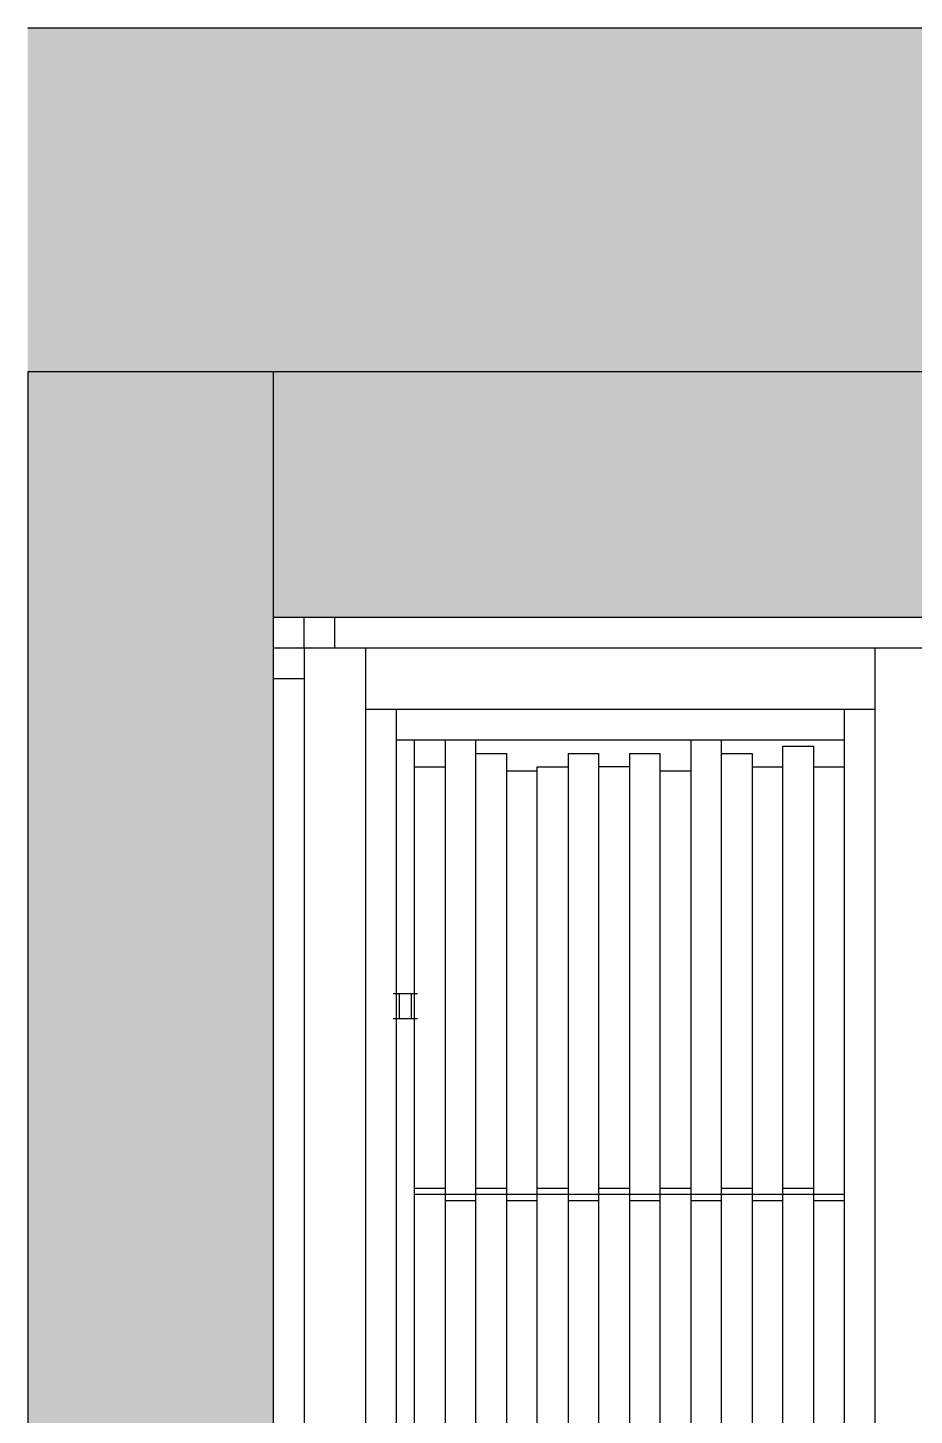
# Model space of a CAD drawing. Header units: millimetres. Extents: x 3409 to 3822, y 896 to 1108.
# Drawn here: x 3462.219 to 3463.663, y 1036.378 to 1038.638 of the extents above; entities that cross this region are included whole.
import ezdxf

# ---------------------------------------------------------------- set-up
doc = ezdxf.new("R2010")
doc.units = ezdxf.units.MM
for name, color, linetype in [('a-epipla', 8, 'Continuous'), ('a-toixoi', 5, 'Continuous'), ('toixoi_provolh', 150, 'Continuous')]:
    doc.layers.add(name, color=color, linetype=linetype)

msp = doc.modelspace()

# ---------------------------------------------------------------- hatches: boundary and pattern name
at = {"layer": 'a-epipla', "true_color": 0xc7c8ca}
h = msp.add_hatch(color=9, dxfattribs=at)
h.dxf.hatch_style = 1
h.paths.add_polyline_path([(3429.0192, 1038.6376), (3412.7192, 1038.6376), (3412.7192, 1038.0776), (3429.0192, 1038.0776)])
h.paths.add_polyline_path([(3479.1192, 1038.6376), (3462.2192, 1038.6376), (3462.2192, 1038.0776), (3478.5192, 1038.0776), (3478.5192, 1034.8776), (3479.1192, 1034.8776)])
at = {"layer": 'toixoi_provolh', "true_color": 0xa7a8aa}
h = msp.add_hatch(color=253, dxfattribs=at)
h.dxf.hatch_style = 1
h.paths.add_polyline_path([(3462.2192, 1038.0776), (3462.2192, 1037.6776)], flags=17)
h.paths.add_polyline_path([(3462.6192, 1038.0776), (3462.2192, 1038.0776), (3462.2192, 1037.6776), (3462.2192, 1035.0776), (3462.6192, 1035.0776)])
h.paths.add_polyline_path([(3465.6192, 1038.0776), (3462.6192, 1038.0776), (3462.6192, 1037.6776), (3465.6192, 1037.6776)])
h.paths.add_polyline_path([(3466.0192, 1038.0776), (3465.6192, 1038.0776), (3465.6192, 1037.6776), (3465.6192, 1035.0776), (3466.0192, 1035.0776)])
h.paths.add_polyline_path([(3469.0192, 1038.0776), (3466.0192, 1038.0776), (3466.0192, 1037.6776), (3469.0192, 1037.6776)])
h.paths.add_polyline_path([(3469.4192, 1038.0776), (3469.0192, 1038.0776), (3469.0192, 1037.6776), (3469.0192, 1035.0776), (3469.4192, 1035.0776)])
h.paths.add_polyline_path([(3472.4192, 1038.0776), (3469.4192, 1038.0776), (3469.4192, 1037.6776), (3472.4192, 1037.6776)])
h.paths.add_polyline_path([(3475.8192, 1038.0776), (3472.8192, 1038.0776), (3472.8192, 1037.6776), (3475.8192, 1037.6776)])
h.paths.add_polyline_path([(3472.8192, 1038.0776), (3472.4192, 1038.0776), (3472.4192, 1037.6776), (3472.4192, 1035.0776), (3472.8192, 1035.0776)])
h.paths.add_polyline_path([(3476.2192, 1038.0776), (3475.8192, 1038.0776), (3475.8192, 1037.6776), (3475.8192, 1035.0776), (3476.2192, 1035.0776)])

# ---------------------------------------------------------------- linework, layer by layer
at = {"layer": 'a-epipla'}
for p, q in [((3462.6692, 1037.6276), (3462.6692, 1037.6776)), ((3462.7192, 1037.6276), (3462.7192, 1037.6776)), ((3462.6192, 1037.6276), (3462.6692, 1037.6276)), ((3462.6692, 1037.6276), (3465.5692, 1037.6276)), ((3462.6692, 1037.6276), (3462.6692, 1035.1276)), ((3462.7692, 1037.6276), (3462.7692, 1035.0776)), ((3463.5992, 1037.6276), (3463.5992, 1035.0776)), ((3462.6192, 1037.5776), (3462.6692, 1037.5776)), ((3462.7692, 1037.5276), (3463.5992, 1037.5276)), ((3462.8192, 1037.5276), (3462.8192, 1035.2276)), ((3463.5492, 1037.5276), (3463.5492, 1035.2276)), ((3462.8192, 1037.4776), (3463.5492, 1037.4776)), ((3462.8492, 1035.2776), (3462.8492, 1037.4776)), ((3462.8992, 1037.4776), (3462.8992, 1035.2776)), ((3462.9492, 1035.2776), (3462.9492, 1037.4776)), ((3463.2992, 1037.4776), (3463.2992, 1035.2776)), ((3463.3492, 1035.2776), (3463.3492, 1037.4776)), ((3463.4492, 1035.2876), (3463.4492, 1037.4676)), ((3463.4492, 1037.4676), (3463.4992, 1037.4676)), ((3463.4992, 1037.4676), (3463.4992, 1035.2776)), ((3462.9492, 1037.4556), (3462.9992, 1037.4556)), ((3462.9992, 1037.4556), (3462.9992, 1035.2996)), ((3463.0992, 1037.4556), (3463.0992, 1035.2996)), ((3463.0992, 1037.4556), (3463.1492, 1037.4556)), ((3463.1492, 1035.2996), (3463.1492, 1037.4556)), ((3463.1992, 1037.4556), (3463.1992, 1035.2996)), ((3463.1992, 1037.4556), (3463.2492, 1037.4556)), ((3463.2492, 1035.2996), (3463.2492, 1037.4556)), ((3463.3492, 1037.4556), (3463.3992, 1037.4556)), ((3463.3992, 1037.4556), (3463.3992, 1035.2996)), ((3462.8492, 1037.4339), (3462.8992, 1037.4339)), ((3462.9992, 1037.4271), (3463.0492, 1037.4271)), ((3463.0492, 1035.3213), (3463.0492, 1037.4339)), ((3463.0492, 1037.4339), (3463.0992, 1037.4339)), ((3463.1992, 1037.4339), (3463.1492, 1037.4339)), ((3463.2492, 1037.4271), (3463.2992, 1037.4271)), ((3463.3992, 1037.4339), (3463.4492, 1037.4339)), ((3463.4992, 1037.4339), (3463.5492, 1037.4339)), ((3462.8342, 1037.0641), (3462.8142, 1037.0641)), ((3462.8242, 1037.0641), (3462.8242, 1037.0241)), ((3462.8542, 1037.0641), (3462.8342, 1037.0641)), ((3462.8442, 1037.0241), (3462.8442, 1037.0641)), ((3462.8142, 1037.0241), (3462.8542, 1037.0241)), ((3462.8492, 1036.7476), (3462.8992, 1036.7476)), ((3462.9492, 1036.7476), (3462.9992, 1036.7476)), ((3463.0492, 1036.7476), (3463.0992, 1036.7476)), ((3463.1492, 1036.7476), (3463.1992, 1036.7476)), ((3463.2492, 1036.7476), (3463.2992, 1036.7476)), ((3463.3492, 1036.7476), (3463.3992, 1036.7476)), ((3463.4492, 1036.7476), (3463.4992, 1036.7476)), ((3462.8492, 1036.7376), (3463.5492, 1036.7376)), ((3462.8992, 1036.7276), (3462.9492, 1036.7276)), ((3462.9992, 1036.7276), (3463.0492, 1036.7276)), ((3463.0992, 1036.7276), (3463.1492, 1036.7276)), ((3463.1992, 1036.7276), (3463.2492, 1036.7276)), ((3463.2992, 1036.7276), (3463.3492, 1036.7276)), ((3463.3992, 1036.7276), (3463.4492, 1036.7276)), ((3463.4992, 1036.7276), (3463.5492, 1036.7276))]:
    msp.add_line(p, q, dxfattribs=at)
at = {"layer": 'a-toixoi'}
for p, q in [((3462.2192, 1038.6376), (3479.1192, 1038.6376)), ((3462.2192, 1038.0776), (3478.5192, 1038.0776))]:
    msp.add_line(p, q, dxfattribs=at)
at = {"layer": 'toixoi_provolh'}
for p, q in [((3462.2192, 1038.0776), (3462.2192, 1035.0776)), ((3462.6192, 1038.0776), (3462.6192, 1035.0776)), ((3462.6192, 1037.6776), (3465.6192, 1037.6776))]:
    msp.add_line(p, q, dxfattribs=at)

doc.saveas('drawing.dxf')
